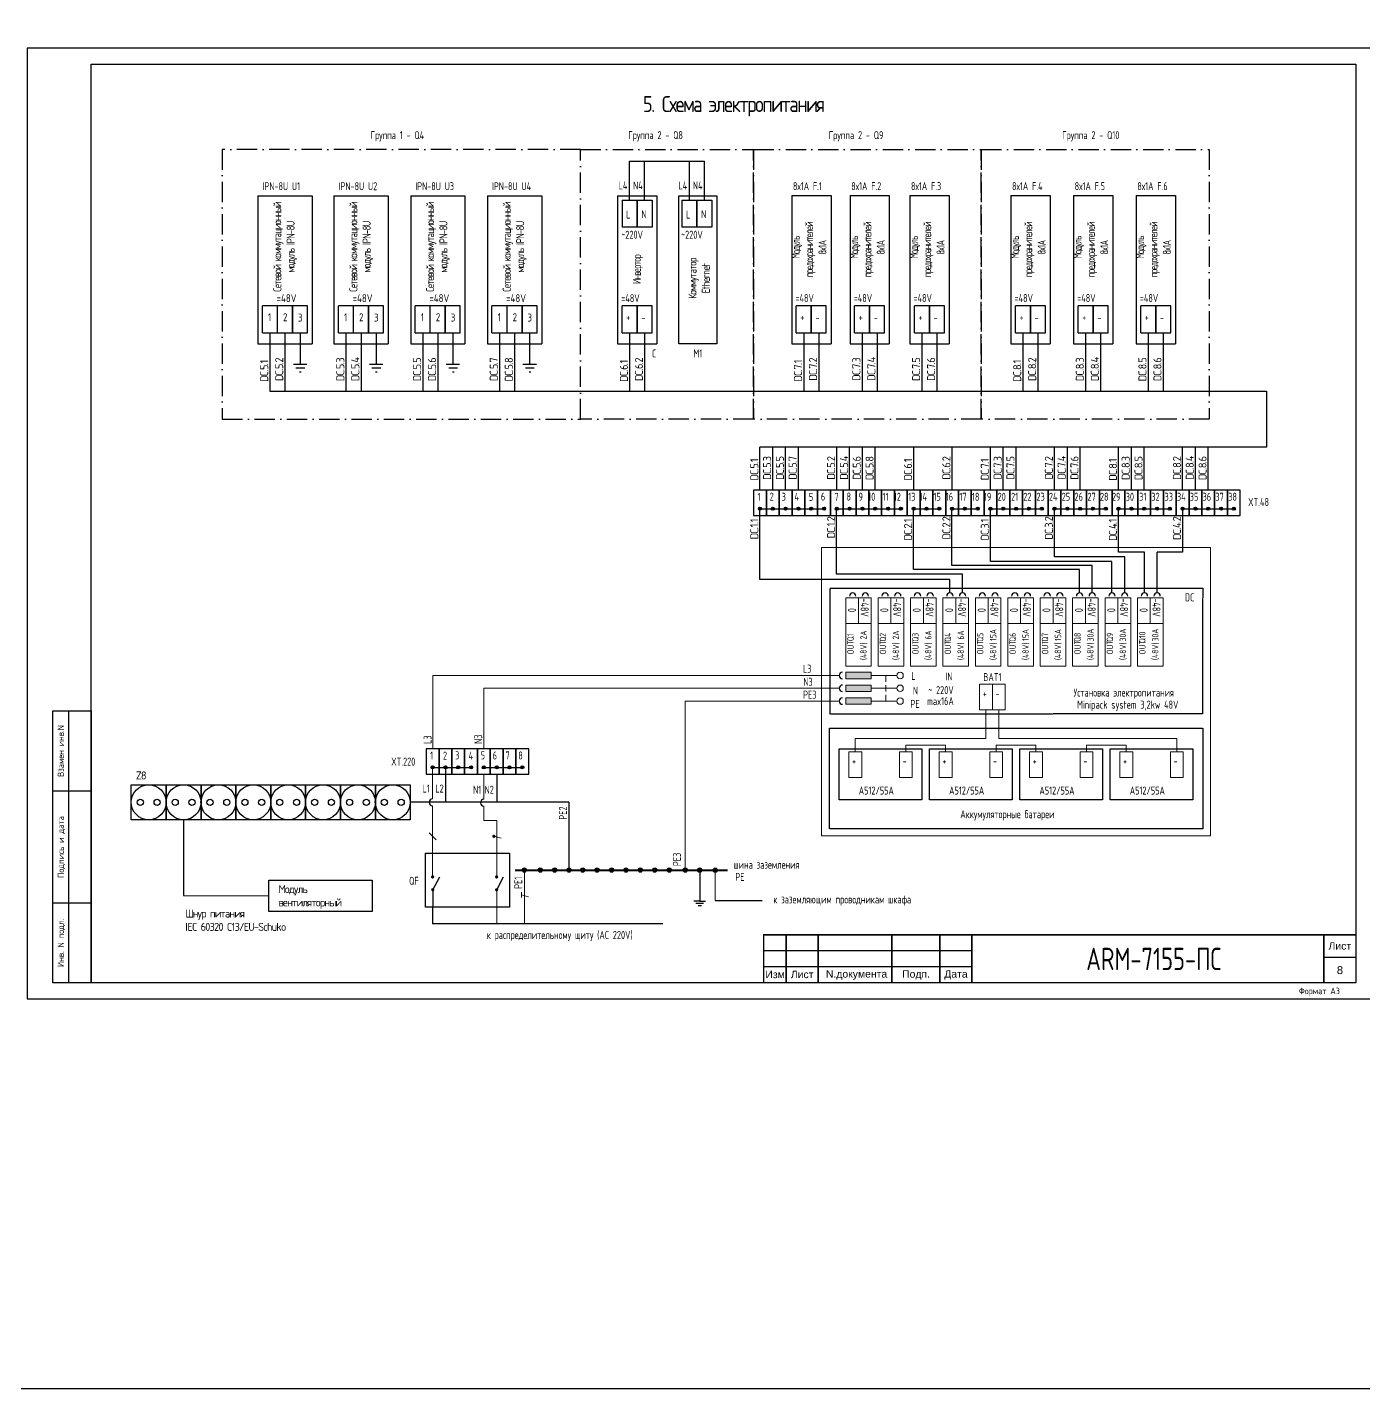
# Model space of a CAD drawing. Header units: millimetres. Extents: x 1414 to 7445, y -6250 to 7681.
# Drawn here: x 4068.7 to 4486.1, y -6249.9 to -5824.7 of the extents above; entities that cross this region are included whole.
import ezdxf
from ezdxf.enums import TextEntityAlignment as Align

# ---------------------------------------------------------------- set-up
doc = ezdxf.new("R2010")
doc.units = ezdxf.units.MM
doc.linetypes.add('DASHDOT', pattern=[10, 6.35, -1.825, 0, -1.825])
doc.linetypes.add('невидимая2', pattern=[0.1875, 0.125, -0.0625])
doc.layers.add('ГГС', color=7, linetype='Continuous')
doc.layers.add('Рамка', color=7, linetype='Continuous')
doc.styles.add('ARIAL', font='arial.ttf', dxfattribs={"width": 0.8})
doc.styles.get("Standard").update_dxf_attribs({"font": 'romans.shx', "width": 0.7, "height": 2.5})
doc.styles.add('ГОСТ', font='', dxfattribs={"height": 2.5})
doc.styles.add('ГОСТ тип А_2.5', font='', dxfattribs={"height": 2.5})
doc.styles.get('ГОСТ').set_extended_font_data('Arial', italic=True)
doc.styles.get('ГОСТ тип А_2.5').set_extended_font_data('GOST type A')

# ---------------------------------------------------------------- blocks, each defined once
blk = doc.blocks.new('Формат А3 (гор.)')
blk.add_lwpolyline([(0, 297), (0, 0), (420, 0), (420, 297), (0, 297)])
at = {"lineweight": 30}
for points in [[(20, 292), (415, 292), (415, 5), (20, 5), (20, 292)], [(13, 5), (13, 90)], [(8, 65), (20, 65)], [(8, 30), (20, 30)]]:
    blk.add_lwpolyline(points, dxfattribs=at)
blk.add_lwpolyline([(8, 90), (20, 90), (20, 5), (8, 5)], close=True, dxfattribs=at)
at = {"width": 0.9}
for s, p in [('Взамен инв.N', (11.5, 77.45)), ('Подпись и дата', (11.5, 47.45)), ('Инв. N подл.', (11.5, 17.5))]:
    blk.add_text(s, height=2, rotation=90, dxfattribs=at).set_placement(p, align=Align.CENTER)
blk.add_text('Формат А3', height=2, dxfattribs=at).set_placement((410, 2.5), align=Align.MIDDLE_RIGHT)
blk = doc.blocks.new('*U35')
at = {"layer": 'Рамка', "color": 7}
blk.add_blockref('Формат А3 (гор.)', (0, 0), dxfattribs=at)
blk = doc.blocks.new('A$C02F463FC')
at = {"color": 0}
for p, q in [((-3.76, 42.83), (-3.76, -3.47)), ((-3.76, 42.83), (8.5, 42.83)), ((8.5, 42.83), (8.5, -3.47)), ((-2.34, 41.46), (-2.34, 33.02)), ((-2.34, 41.46), (2.34, 41.46)), ((2.34, 41.46), (2.34, 33.02)), ((2.34, 33.02), (2.34, 41.46)), ((2.34, 41.46), (7.03, 41.46)), ((2.34, 41.46), (2.34, 33.02)), ((7.03, 41.46), (7.03, 33.02)), ((2.34, 33.02), (-2.34, 33.02)), ((7.03, 33.02), (2.34, 33.02)), ((-2.34, 0), (-2.34, 8.44)), ((2.34, 8.44), (-2.34, 8.44)), ((2.34, 0), (2.34, 8.44)), ((7.03, 8.44), (2.34, 8.44)), ((2.34, 8.44), (2.34, 0)), ((2.34, 0), (2.34, 8.44)), ((7.03, 0), (7.03, 8.44)), ((-2.34, 0), (2.34, 0)), ((2.34, 0), (7.03, 0)), ((-3.76, -3.47), (8.5, -3.47))]:
    blk.add_line(p, q, dxfattribs=at)
at = {"color": 0, "width": 0.7}
for s, p in [('N', (3.66, 35.79)), ('L', (-1.08, 35.7)), ('~220V', (-2.61, 29.39)), ('=48V', (-2.61, 9.57)), ('+', (-1.08, 3.62)), ('-', (3.66, 3.52))]:
    blk.add_text(s, height=2.5, dxfattribs=at).set_placement(p)
at = {"color": 0, "insert": (1.01, 17.19), "char_height": 2.5, "width": 6.988, "attachment_point": 1, "rotation": 90}
blk.add_mtext('\\pi-1.931;{\\T0.8;Инвертор}', dxfattribs=at)
blk = doc.blocks.new('точка')
h = blk.add_hatch(color=256)
edge = h.paths.add_edge_path()
edge.add_arc((136, 186.5), 0.5, 0, 360)
blk.add_circle((136, 186.5), 0.5)
blk = doc.blocks.new('*U37')
for p, q in [((-6.13, 46.3), (-6.13, 0)), ((-6.13, 46.3), (6.13, 46.3)), ((6.13, 46.3), (6.13, 0)), ((-4.71, 3.47), (-4.71, 11.91)), ((-0.03, 11.91), (-4.71, 11.91)), ((-0.03, 3.47), (-0.03, 11.91)), ((4.66, 11.91), (-0.03, 11.91)), ((-0.03, 11.91), (-0.03, 3.47)), ((-0.03, 3.47), (-0.03, 11.91)), ((4.66, 3.47), (4.66, 11.91)), ((-6.13, 0), (6.13, 0)), ((-4.71, 3.47), (-0.03, 3.47)), ((-0.03, 3.47), (4.66, 3.47))]:
    blk.add_line(p, q)
at = {"width": 0.7}
for s, p in [('=48V', (-4.98, 13.04)), ('+', (-3.45, 7.09)), ('-', (1.29, 6.99))]:
    blk.add_text(s, height=2.5, dxfattribs=at).set_placement(p)
at = {"insert": (-6.13, 14.24), "char_height": 2.5, "width": 32.052, "attachment_point": 1, "rotation": 90}
blk.add_mtext('\\pi12.30934;{\\T0.8;Модуль\\P\\pi6.56768;предохранителей\\P\\pi13.63434;8х1А}', dxfattribs=at)
blk = doc.blocks.new('Power IPN-8U')
at = {"color": 0}
for p, q in [((-4.69, 46.3), (-4.69, 0)), ((-4.69, 46.3), (12.26, 46.3)), ((12.26, 46.3), (12.26, 0)), ((-3.27, 3.47), (-3.27, 11.91)), ((1.42, 11.91), (-3.27, 11.91)), ((1.42, 3.47), (1.42, 11.91)), ((6.1, 11.91), (1.42, 11.91)), ((6.1, 3.47), (6.1, 11.91)), ((10.79, 11.91), (6.1, 11.91)), ((6.1, 11.91), (6.1, 3.47)), ((6.1, 3.47), (6.1, 11.91)), ((10.79, 3.47), (10.79, 11.91)), ((-4.69, 0), (12.26, 0)), ((-3.27, 3.47), (1.42, 3.47)), ((1.42, 3.47), (6.1, 3.47)), ((6.1, 3.47), (10.79, 3.47))]:
    blk.add_line(p, q, dxfattribs=at)
at = {"color": 0, "style": 'ГОСТ тип А_2.5'}
for s, p in [('=48V', (1.15, 13.04)), ('1', (-1.52, 7.09)), ('2', (3.16, 7.09)), ('3', (7.82, 6.99))]:
    blk.add_text(s, height=2.5, dxfattribs=at).set_placement(p)
at = {"color": 0, "insert": (3.78, 30.27), "char_height": 2.5, "width": 32.052, "attachment_point": 5, "rotation": 90, "style": 'ГОСТ тип А_2.5'}
blk.add_mtext('{\\T0.8;Сетевой коммутационный модуль IPN-8U}', dxfattribs=at)

msp = doc.modelspace()

# ---------------------------------------------------------------- hatches: boundary and pattern name
at = {"lineweight": 0, "true_color": 0x000000}
h = msp.add_hatch(color=18, dxfattribs=at)
h.dxf.hatch_style = 2
h.paths.add_polyline_path([(4332.3, -6032.16), (4332.3, -6030.16), (4324.3, -6030.16), (4324.3, -6032.16)])
h.paths.add_polyline_path([(4332.3, -6028.16), (4332.3, -6026.16), (4324.3, -6026.16), (4324.3, -6028.16)])
h = msp.add_hatch(color=18, dxfattribs=at)
h.dxf.hatch_style = 2
h.paths.add_polyline_path([(4332.3, -6036.16), (4332.3, -6034.16), (4324.3, -6034.16), (4324.3, -6036.16)])
at = {"lineweight": 20}
for points in [[(4214.44, -6076.87, 1), (4214.44, -6077.92, 1)], [(4195.29, -6089.55, 1), (4195.29, -6090.61, 1)], [(4215.29, -6089.55, 1), (4215.29, -6090.61, 1)], [(4195.34, -6093.57, 1), (4195.34, -6094.62, 1)], [(4215.29, -6093.57, 1), (4215.29, -6094.62, 1)]]:
    msp.add_hatch(color=256, dxfattribs=at).paths.add_polyline_path(points)
for points in [[(4223.29, -6087.94, 1), (4224.62, -6087.94, 1)], [(4228.23, -6087.94, 1), (4229.55, -6087.94, 1)], [(4232.71, -6087.94, 1), (4234.04, -6087.94, 1)], [(4237.22, -6087.94, 1), (4238.54, -6087.94, 1)], [(4241.54, -6087.94, 1), (4242.86, -6087.94, 1)], [(4246.02, -6087.94, 1), (4247.34, -6087.94, 1)], [(4250.53, -6087.94, 1), (4251.85, -6087.94, 1)], [(4255.03, -6087.94, 1), (4256.35, -6087.94, 1)], [(4259.52, -6087.94, 1), (4260.85, -6087.94, 1)], [(4264.03, -6087.94, 1), (4265.35, -6087.94, 1)], [(4268.53, -6087.94, 1), (4269.85, -6087.94, 1)], [(4273.53, -6087.94, 1), (4274.85, -6087.94, 1)], [(4278.03, -6087.94, 1), (4279.36, -6087.94, 1)], [(4278.03, -6087.99, 1), (4279.36, -6087.99, 1)], [(4282.91, -6087.99, 1), (4284.23, -6087.99, 1)]]:
    msp.add_hatch(color=256).paths.add_polyline_path(points)

# ---------------------------------------------------------------- linework, layer by layer
at = {"lineweight": 30}
for p, q in [((4256.82, -5866.54), (4280.2, -5866.54)), ((4237.88, -6066.78), (4188.3, -6066.78))]:
    msp.add_line(p, q, dxfattribs=at)
at = {"color": 0}
for p, q in [((4273.17, -5878.68), (4273.17, -5887.12)), ((4273.17, -5878.68), (4277.85, -5878.68)), ((4277.85, -5878.68), (4277.85, -5887.12)), ((4277.85, -5887.12), (4277.85, -5878.68)), ((4277.85, -5878.68), (4282.54, -5878.68)), ((4277.85, -5878.68), (4277.85, -5887.12)), ((4282.54, -5878.68), (4282.54, -5887.12)), ((4277.85, -5887.12), (4273.17, -5887.12)), ((4282.54, -5887.12), (4277.85, -5887.12)), ((4194.21, -6076.31), (4196.43, -6078.53))]:
    msp.add_line(p, q, dxfattribs=at)
for p, q in [((4151.82, -5929.91), (4156, -5929.91)), ((4152.59, -5931.11), (4155.36, -5931.11)), ((4175.58, -5929.91), (4179.76, -5929.91)), ((4176.34, -5931.11), (4179.12, -5931.11)), ((4199.55, -5929.91), (4203.73, -5929.91)), ((4200.31, -5931.11), (4203.09, -5931.11)), ((4223.51, -5929.91), (4227.7, -5929.91)), ((4224.28, -5931.11), (4227.05, -5931.11)), ((4153.75, -5932.32), (4154.25, -5932.32)), ((4177.5, -5932.32), (4178.01, -5932.32)), ((4201.47, -5932.32), (4201.98, -5932.32)), ((4225.44, -5932.32), (4225.95, -5932.32)), ((4297.54, -5975.06), (4317.54, -5975.06)), ((4321.54, -5975.06), (4341.54, -5975.06)), ((4345.54, -5975.06), (4353.54, -5975.06)), ((4357.54, -5975.06), (4365.54, -5975.06)), ((4369.54, -5975.06), (4385.54, -5975.06)), ((4389.54, -5975.06), (4405.54, -5975.06)), ((4409.54, -5975.06), (4425.54, -5975.06)), ((4429.54, -5975.06), (4445.54, -5975.06)), ((4195.3, -6055.87), (4207.3, -6055.87)), ((4199.3, -6055.87), (4199.3, -6066.78)), ((4211.3, -6055.87), (4223.3, -6055.87)), ((4195.35, -6094.11), (4195.3, -6104.7)), ((4363.68, -6113.2), (4298.68, -6113.2)), ((4363.68, -6118.2), (4298.68, -6118.2))]:
    msp.add_line(p, q)
at = {"color": 1}
for p, q in [((4297.54, -5969.23), (4297.54, -5955.8)), ((4301.54, -5969.23), (4301.54, -5955.8)), ((4305.54, -5969.23), (4305.54, -5955.8)), ((4309.54, -5969.23), (4309.54, -5955.8)), ((4345.54, -5969.23), (4345.54, -5955.8)), ((4369.54, -5969.23), (4369.54, -5955.8)), ((4373.54, -5969.23), (4373.54, -5955.8)), ((4377.54, -5969.23), (4377.54, -5955.8)), ((4409.54, -5969.23), (4409.54, -5955.8)), ((4413.54, -5969.23), (4413.54, -5955.8)), ((4417.54, -5969.23), (4417.54, -5955.8))]:
    msp.add_line(p, q, dxfattribs=at)
at = {"color": 5}
for p, q in [((4321.54, -5969.23), (4321.54, -5955.8)), ((4325.54, -5969.23), (4325.54, -5955.8)), ((4329.54, -5969.23), (4329.54, -5955.8)), ((4333.54, -5969.23), (4333.54, -5955.8)), ((4357.54, -5969.23), (4357.54, -5955.8)), ((4389.54, -5969.23), (4389.54, -5955.8)), ((4393.54, -5969.23), (4393.54, -5955.8)), ((4397.54, -5969.23), (4397.54, -5955.8)), ((4429.54, -5969.23), (4429.54, -5955.8)), ((4433.54, -5969.23), (4433.54, -5955.8)), ((4437.54, -5969.23), (4437.54, -5955.8)), ((4421.56, -6001.36), (4421.56, -5988.68)), ((4215.3, -6058.03), (4215.3, -6066.78))]:
    msp.add_line(p, q, dxfattribs=at)
at = {"color": 18, "lineweight": 0, "true_color": 0x000000}
for p, q in [((4332.3, -6027.16), (4340.3, -6027.16)), ((4336.8, -6027.16), (4336.8, -6029.16)), ((4332.3, -6031.16), (4340.3, -6031.16)), ((4336.8, -6030.16), (4336.8, -6032.16)), ((4336.8, -6033.16), (4336.8, -6035.16)), ((4332.3, -6035.16), (4340.3, -6035.16)), ((4327.3, -6051.03), (4327.3, -6046.88)), ((4427.72, -6051.04), (4427.72, -6046.88)), ((4343.08, -6051.04), (4343.08, -6048.96)), ((4343.08, -6048.96), (4355.51, -6048.96)), ((4355.51, -6051.03), (4355.51, -6048.96)), ((4371.29, -6051.04), (4371.29, -6048.96)), ((4371.29, -6048.96), (4383.73, -6048.96)), ((4383.73, -6051.03), (4383.73, -6048.96)), ((4399.51, -6051.04), (4399.51, -6048.96)), ((4399.51, -6048.96), (4411.94, -6048.96)), ((4411.94, -6051.03), (4411.94, -6048.96))]:
    msp.add_line(p, q, dxfattribs=at)
at = {"color": 5, "lineweight": 20}
for p, q in [((4322.27, -6031.16), (4211.3, -6031.16)), ((4211.3, -6058.03), (4211.3, -6065.81)), ((4215.3, -6072.49), (4215.3, -6082.49)), ((4215.3, -6082.49), (4215.3, -6090.09)), ((4215.3, -6094.1), (4215.3, -6104.7))]:
    msp.add_line(p, q, dxfattribs=at)
at = {"color": 3, "lineweight": 20}
for p, q in [((4322.27, -6035.16), (4274.19, -6035.16)), ((4223.95, -6087.94), (4223.95, -6104.7)), ((4283.57, -6097.48), (4283.57, -6087.99))]:
    msp.add_line(p, q, dxfattribs=at)
at = {"color": 0, "lineweight": 20}
for p, q in [((4195.3, -6055.87), (4195.3, -6065.7)), ((4195.3, -6067.86), (4195.3, -6082.49)), ((4214.45, -6077.4), (4216.69, -6078)), ((4195.3, -6082.49), (4195.3, -6090.09)), ((4223.02, -6094.87), (4223.02, -6096.48)), ((4223.02, -6095.68), (4225.26, -6096.28))]:
    msp.add_line(p, q, dxfattribs=at)
at = {"color": 3}
msp.add_line((4237.88, -6066.78), (4237.88, -6087.94), dxfattribs=at)
at = {"color": 18, "lineweight": 30, "true_color": 0x000000}
msp.add_line((4267.21, -6104.7), (4195.3, -6104.7), dxfattribs=at)
at = {"color": 3}
msp.add_lwpolyline([(1413.76, -5598.64), (4893.51, -5598.64), (4893.51, -6249.95), (1413.76, -6249.95)], close=True, dxfattribs=at)
at = {"linetype": 'DASHDOT'}
for points in [[(4129.59, -5947.11), (4241.47, -5947.11), (4241.47, -5862.83), (4129.59, -5862.83)], [(4241.47, -5862.83), (4295.5, -5862.83), (4295.5, -5947.11), (4241.47, -5947.11)], [(4295.5, -5862.83), (4366.67, -5862.83), (4366.67, -5947.11), (4295.5, -5947.11)], [(4366.67, -5862.83), (4437.85, -5862.83), (4437.85, -5947.11), (4366.67, -5947.11)]]:
    msp.add_lwpolyline(points, close=True, dxfattribs=at)
for points in [[(4256.82, -5878.68), (4256.82, -5866.54)], [(4275.51, -5878.68), (4275.51, -5866.54)]]:
    msp.add_lwpolyline(points)
at = {"color": 5}
for points in [[(4261.5, -5878.68), (4261.5, -5866.54)], [(4280.2, -5878.68), (4280.2, -5866.54)], [(4149.18, -5920.14), (4149.18, -5938.41)], [(4172.93, -5920.14), (4172.93, -5938.41)], [(4196.9, -5920.14), (4196.9, -5938.41)], [(4220.87, -5920.14), (4220.87, -5938.41)], [(4261.5, -5920.14), (4261.5, -5938.41)], [(4315.89, -5920.1), (4315.89, -5938.37)], [(4334.11, -5920.1), (4334.11, -5938.37)], [(4352.78, -5920.1), (4352.78, -5938.37)], [(4384.34, -5920.1), (4384.34, -5938.37)], [(4403.9, -5920.1), (4403.9, -5938.37)], [(4423.46, -5920.1), (4423.46, -5938.37)], [(4321.48, -5995.51), (4321.48, -5975.06)], [(4357.47, -5992.83), (4357.47, -5975.06)], [(4389.54, -5990.12), (4389.54, -5975.06)], [(4429.54, -5975.06), (4429.54, -5988.68), (4421.56, -5988.68)], [(4411.44, -6001.36), (4411.44, -5990.12), (4389.54, -5990.12)], [(4360.81, -6001.36), (4360.81, -5995.51), (4321.48, -5995.51)], [(4401.31, -6001.36), (4401.31, -5992.83), (4357.47, -5992.83)]]:
    msp.add_lwpolyline(points, dxfattribs=at)
for points in [[(4272.23, -5877.31), (4284.01, -5877.31), (4284.01, -5923.61), (4272.23, -5923.61)], [(4144.16, -6091.04), (4176.39, -6091.04), (4176.39, -6100.91), (4144.16, -6100.91)]]:
    msp.add_lwpolyline(points, close=True)
at = {"color": 1}
for points in [[(4144.49, -5920.14), (4144.49, -5938.41)], [(4168.24, -5920.14), (4168.24, -5938.41)], [(4192.21, -5920.14), (4192.21, -5938.41)], [(4216.18, -5920.14), (4216.18, -5938.41)], [(4256.82, -5920.14), (4256.82, -5938.41)], [(4311.21, -5920.1), (4311.21, -5938.37)], [(4329.42, -5920.1), (4329.42, -5938.37)], [(4348.09, -5920.1), (4348.09, -5938.37)], [(4379.65, -5920.1), (4379.65, -5938.37)], [(4399.21, -5920.1), (4399.21, -5938.37)], [(4418.78, -5920.1), (4418.78, -5938.37)], [(4356.85, -6001.36), (4356.85, -5997.19), (4297.54, -5997.19), (4297.54, -5975.06)], [(4345.53, -5994.06), (4345.53, -5975.06)], [(4369.54, -5991.52), (4369.54, -5975.06)], [(4409.54, -5988.68), (4409.54, -5975.06)], [(4407.48, -6001.36), (4407.48, -5991.52), (4369.54, -5991.52)], [(4417.61, -6001.36), (4417.61, -5988.68), (4409.54, -5988.68)], [(4397.36, -6001.36), (4397.36, -5994.06), (4345.53, -5994.06)]]:
    msp.add_lwpolyline(points, dxfattribs=at)
at = {"lineweight": 30}
for points in [[(4144.49, -5938.41), (4455.69, -5938.41), (4455.69, -5955.8), (4297.54, -5955.8)], [(4117.51, -6072.23), (4117.51, -6095.93), (4144.16, -6095.98)]]:
    msp.add_lwpolyline(points, dxfattribs=at)
at = {"color": 18, "true_color": 0x000000}
for points in [[(4295.54, -5977.23), (4299.54, -5977.23), (4299.54, -5969.23), (4295.54, -5969.23)], [(4299.54, -5977.23), (4303.54, -5977.23), (4303.54, -5969.23), (4299.54, -5969.23)], [(4303.54, -5977.23), (4307.54, -5977.23), (4307.54, -5969.23), (4303.54, -5969.23)], [(4307.54, -5977.23), (4311.54, -5977.23), (4311.54, -5969.23), (4307.54, -5969.23)], [(4311.54, -5977.23), (4315.54, -5977.23), (4315.54, -5969.23), (4311.54, -5969.23)], [(4315.54, -5977.23), (4319.54, -5977.23), (4319.54, -5969.23), (4315.54, -5969.23)], [(4319.54, -5977.23), (4323.54, -5977.23), (4323.54, -5969.23), (4319.54, -5969.23)], [(4323.54, -5977.23), (4327.54, -5977.23), (4327.54, -5969.23), (4323.54, -5969.23)], [(4327.54, -5977.23), (4331.54, -5977.23), (4331.54, -5969.23), (4327.54, -5969.23)], [(4331.54, -5977.23), (4335.54, -5977.23), (4335.54, -5969.23), (4331.54, -5969.23)], [(4335.54, -5977.23), (4339.54, -5977.23), (4339.54, -5969.23), (4335.54, -5969.23)], [(4339.54, -5977.23), (4343.54, -5977.23), (4343.54, -5969.23), (4339.54, -5969.23)], [(4343.54, -5977.23), (4347.54, -5977.23), (4347.54, -5969.23), (4343.54, -5969.23)], [(4347.54, -5977.23), (4351.54, -5977.23), (4351.54, -5969.23), (4347.54, -5969.23)], [(4351.54, -5977.23), (4355.54, -5977.23), (4355.54, -5969.23), (4351.54, -5969.23)], [(4355.54, -5977.23), (4359.54, -5977.23), (4359.54, -5969.23), (4355.54, -5969.23)], [(4359.54, -5977.23), (4363.54, -5977.23), (4363.54, -5969.23), (4359.54, -5969.23)], [(4363.54, -5977.23), (4367.54, -5977.23), (4367.54, -5969.23), (4363.54, -5969.23)], [(4367.54, -5977.23), (4371.54, -5977.23), (4371.54, -5969.23), (4367.54, -5969.23)], [(4371.54, -5977.23), (4375.54, -5977.23), (4375.54, -5969.23), (4371.54, -5969.23)], [(4375.54, -5977.23), (4379.54, -5977.23), (4379.54, -5969.23), (4375.54, -5969.23)], [(4379.54, -5977.23), (4383.54, -5977.23), (4383.54, -5969.23), (4379.54, -5969.23)], [(4383.54, -5977.23), (4387.54, -5977.23), (4387.54, -5969.23), (4383.54, -5969.23)], [(4387.54, -5977.23), (4391.54, -5977.23), (4391.54, -5969.23), (4387.54, -5969.23)], [(4391.54, -5977.23), (4395.54, -5977.23), (4395.54, -5969.23), (4391.54, -5969.23)], [(4395.54, -5977.23), (4399.54, -5977.23), (4399.54, -5969.23), (4395.54, -5969.23)], [(4399.54, -5977.23), (4403.54, -5977.23), (4403.54, -5969.23), (4399.54, -5969.23)], [(4403.54, -5977.23), (4407.54, -5977.23), (4407.54, -5969.23), (4403.54, -5969.23)], [(4407.54, -5977.23), (4411.54, -5977.23), (4411.54, -5969.23), (4407.54, -5969.23)], [(4411.54, -5977.23), (4415.54, -5977.23), (4415.54, -5969.23), (4411.54, -5969.23)], [(4415.54, -5977.23), (4419.54, -5977.23), (4419.54, -5969.23), (4415.54, -5969.23)], [(4419.54, -5977.23), (4423.54, -5977.23), (4423.54, -5969.23), (4419.54, -5969.23)], [(4423.54, -5977.23), (4427.54, -5977.23), (4427.54, -5969.23), (4423.54, -5969.23)], [(4427.54, -5977.23), (4431.54, -5977.23), (4431.54, -5969.23), (4427.54, -5969.23)], [(4431.54, -5977.23), (4435.54, -5977.23), (4435.54, -5969.23), (4431.54, -5969.23)], [(4435.54, -5977.23), (4439.54, -5977.23), (4439.54, -5969.23), (4435.54, -5969.23)], [(4439.54, -5977.23), (4443.54, -5977.23), (4443.54, -5969.23), (4439.54, -5969.23)], [(4443.54, -5977.23), (4447.54, -5977.23), (4447.54, -5969.23), (4443.54, -5969.23)], [(4193.3, -6058.03), (4197.3, -6058.03), (4197.3, -6050.03), (4193.3, -6050.03)], [(4197.3, -6058.03), (4201.3, -6058.03), (4201.3, -6050.03), (4197.3, -6050.03)], [(4201.3, -6058.03), (4205.3, -6058.03), (4205.3, -6050.03), (4201.3, -6050.03)], [(4205.3, -6058.03), (4209.3, -6058.03), (4209.3, -6050.03), (4205.3, -6050.03)], [(4209.3, -6058.03), (4213.3, -6058.03), (4213.3, -6050.03), (4209.3, -6050.03)], [(4213.3, -6058.03), (4217.3, -6058.03), (4217.3, -6050.03), (4213.3, -6050.03)], [(4217.3, -6058.03), (4221.3, -6058.03), (4221.3, -6050.03), (4217.3, -6050.03)], [(4221.3, -6058.03), (4225.3, -6058.03), (4225.3, -6050.03), (4221.3, -6050.03)]]:
    msp.add_lwpolyline(points, close=True, dxfattribs=at)
at = {"lineweight": 20}
msp.add_lwpolyline([(4438.28, -5987.22), (4316.74, -5987.22), (4316.74, -6077.27), (4438.28, -6077.27)], close=True, dxfattribs=at)
at = {"color": 18, "linetype": 'невидимая2', "true_color": 0x000000}
msp.add_lwpolyline([(4319.42, -5999.84), (4435.8, -5999.84), (4435.77, -6039.14), (4319.42, -6039.27)], close=True, dxfattribs=at)
at = {"color": 18, "lineweight": 0, "true_color": 0x000000}
for points in [[(4328.31, -6002.89), (4324.31, -6002.89), (4324.31, -6010.89), (4328.31, -6010.89)], [(4332.31, -6002.89), (4328.31, -6002.89), (4328.31, -6010.89), (4332.31, -6010.89)], [(4338.44, -6002.89), (4334.44, -6002.89), (4334.44, -6010.89), (4338.44, -6010.89)], [(4342.44, -6002.89), (4338.44, -6002.89), (4338.44, -6010.89), (4342.44, -6010.89)], [(4348.56, -6002.89), (4344.56, -6002.89), (4344.56, -6010.89), (4348.56, -6010.89)], [(4352.56, -6002.89), (4348.56, -6002.89), (4348.56, -6010.89), (4352.56, -6010.89)], [(4358.69, -6002.89), (4354.69, -6002.89), (4354.69, -6010.89), (4358.69, -6010.89)], [(4362.69, -6002.89), (4358.69, -6002.89), (4358.69, -6010.89), (4362.69, -6010.89)], [(4368.81, -6002.89), (4364.81, -6002.89), (4364.81, -6010.89), (4368.81, -6010.89)], [(4372.81, -6002.89), (4368.81, -6002.89), (4368.81, -6010.89), (4372.81, -6010.89)], [(4378.94, -6002.89), (4374.94, -6002.89), (4374.94, -6010.89), (4378.94, -6010.89)], [(4382.94, -6002.89), (4378.94, -6002.89), (4378.94, -6010.89), (4382.94, -6010.89)], [(4389.06, -6002.89), (4385.06, -6002.89), (4385.06, -6010.89), (4389.06, -6010.89)], [(4393.06, -6002.89), (4389.06, -6002.89), (4389.06, -6010.89), (4393.06, -6010.89)], [(4399.19, -6002.89), (4395.19, -6002.89), (4395.19, -6010.89), (4399.19, -6010.89)], [(4403.19, -6002.89), (4399.19, -6002.89), (4399.19, -6010.89), (4403.19, -6010.89)], [(4409.32, -6002.89), (4405.32, -6002.89), (4405.32, -6010.89), (4409.32, -6010.89)], [(4413.32, -6002.89), (4409.32, -6002.89), (4409.32, -6010.89), (4413.32, -6010.89)], [(4419.44, -6002.89), (4415.44, -6002.89), (4415.44, -6010.89), (4419.44, -6010.89)], [(4423.44, -6002.89), (4419.44, -6002.89), (4419.44, -6010.89), (4423.44, -6010.89)], [(4324.31, -6010.89), (4332.31, -6010.89), (4332.31, -6024.3), (4324.31, -6024.3)], [(4334.44, -6010.89), (4342.44, -6010.89), (4342.44, -6024.3), (4334.44, -6024.3)], [(4344.56, -6010.89), (4352.56, -6010.89), (4352.56, -6024.3), (4344.56, -6024.3)], [(4354.69, -6010.89), (4362.69, -6010.89), (4362.69, -6024.3), (4354.69, -6024.3)], [(4364.81, -6010.89), (4372.81, -6010.89), (4372.81, -6024.3), (4364.81, -6024.3)], [(4374.94, -6010.89), (4382.94, -6010.89), (4382.94, -6024.3), (4374.94, -6024.3)], [(4385.06, -6010.89), (4393.06, -6010.89), (4393.06, -6024.3), (4385.06, -6024.3)], [(4395.19, -6010.89), (4403.19, -6010.89), (4403.19, -6024.3), (4395.19, -6024.3)], [(4405.32, -6010.89), (4413.32, -6010.89), (4413.32, -6024.3), (4405.32, -6024.3)], [(4415.44, -6010.89), (4423.44, -6010.89), (4423.44, -6024.3), (4415.44, -6024.3)], [(4332.3, -6028.16), (4332.3, -6026.16), (4324.3, -6026.16), (4324.3, -6028.16)], [(4366.11, -6037.92), (4370.11, -6037.92), (4370.11, -6029.92), (4366.11, -6029.92)], [(4370.11, -6037.92), (4374.11, -6037.92), (4374.11, -6029.92), (4370.11, -6029.92)], [(4332.3, -6032.16), (4332.3, -6030.16), (4324.3, -6030.16), (4324.3, -6032.16)], [(4332.3, -6036.16), (4332.3, -6034.16), (4324.3, -6034.16), (4324.3, -6036.16)], [(4325.3, -6059.03), (4329.3, -6059.03), (4329.3, -6051.03), (4325.3, -6051.03)], [(4341.08, -6059.04), (4345.08, -6059.04), (4345.08, -6051.04), (4341.08, -6051.04)], [(4353.51, -6059.03), (4357.51, -6059.03), (4357.51, -6051.03), (4353.51, -6051.03)], [(4369.29, -6059.04), (4373.29, -6059.04), (4373.29, -6051.04), (4369.29, -6051.04)], [(4381.73, -6059.03), (4385.73, -6059.03), (4385.73, -6051.03), (4381.73, -6051.03)], [(4397.51, -6059.04), (4401.51, -6059.04), (4401.51, -6051.04), (4397.51, -6051.04)], [(4409.94, -6059.03), (4413.94, -6059.03), (4413.94, -6051.03), (4409.94, -6051.03)], [(4425.72, -6059.04), (4429.72, -6059.04), (4429.72, -6051.04), (4425.72, -6051.04)]]:
    msp.add_lwpolyline(points, close=True, dxfattribs=at)
at = {"color": 7, "lineweight": 0}
msp.add_lwpolyline([(4195.38, -6050.03), (4195.37, -6027.16)], dxfattribs=at)
at = {"color": 7, "lineweight": 20}
msp.add_lwpolyline([(4195.37, -6027.16), (4322.27, -6027.16)], dxfattribs=at)
at = {"color": 5, "lineweight": 20}
for points in [[(4211.3, -6031.16), (4211.3, -6050.03)], [(4211.3, -6067.97), (4211.3, -6072.49), (4215.3, -6072.49)]]:
    msp.add_lwpolyline(points, dxfattribs=at)
at = {"color": 3, "lineweight": 20}
msp.add_lwpolyline([(4274.19, -6035.16), (4274.19, -6087.94)], dxfattribs=at)
at = {"color": 18, "lineweight": 0, "true_color": 0x000000}
for points in [[(4327.3, -6046.88), (4368.11, -6046.88), (4368.11, -6037.92)], [(4427.72, -6046.88), (4372.11, -6046.88), (4372.11, -6037.92)]]:
    msp.add_lwpolyline(points, dxfattribs=at)
at = {"linetype": 'невидимая2'}
msp.add_lwpolyline([(4319.3, -6043.65), (4435.8, -6043.65), (4435.8, -6075.04), (4319.3, -6075.04)], close=True, dxfattribs=at)
at = {"color": 18, "lineweight": 30, "true_color": 0x000000}
for points in [[(4322.3, -6050.03), (4348.08, -6050.03), (4348.08, -6066.03), (4322.3, -6066.03)], [(4350.51, -6050.03), (4376.29, -6050.03), (4376.29, -6066.03), (4350.51, -6066.03)], [(4378.73, -6050.03), (4404.51, -6050.03), (4404.51, -6066.03), (4378.73, -6066.03)], [(4406.94, -6050.03), (4432.72, -6050.03), (4432.72, -6066.03), (4406.94, -6066.03)]]:
    msp.add_lwpolyline(points, close=True, dxfattribs=at)
at = {"const_width": 0.5}
for points in [[(4483.68, -6108.2), (4298.68, -6108.2), (4298.68, -6123.2)], [(4315.68, -6108.2), (4315.68, -6123.2)], [(4338.68, -6123.2), (4338.68, -6108.2)], [(4353.68, -6123.2), (4353.68, -6108.2)], [(4363.68, -6123.2), (4363.68, -6108.2)], [(4473.68, -6123.2), (4473.68, -6108.2)], [(4473.68, -6115.2), (4483.68, -6115.2)]]:
    msp.add_lwpolyline(points, dxfattribs=at)
at = {"color": 7, "const_width": 0.5}
msp.add_lwpolyline([(4305.68, -6108.27), (4305.68, -6123.27)], dxfattribs=at)
at = {"color": 18, "lineweight": 0, "true_color": 0x000000}
for centre in [(4341.3, -6027.16), (4341.3, -6031.16), (4341.3, -6035.16)]:
    msp.add_circle(centre, 1, dxfattribs=at)
for centre in [(4223.95, -6087.94), (4228.89, -6087.94), (4233.37, -6087.94), (4237.88, -6087.94), (4242.2, -6087.94), (4246.68, -6087.94), (4251.19, -6087.94), (4255.69, -6087.94), (4260.18, -6087.94), (4264.69, -6087.94), (4269.19, -6087.94), (4274.19, -6087.94), (4278.7, -6087.94), (4278.7, -6087.99), (4283.57, -6087.99)]:
    msp.add_circle(centre, 0.661)
for centre, radius, start, end in [((4326.48, -6002.36), 1, 0, 180), ((4330.43, -6002.36), 1, 0, 180), ((4336.6, -6002.36), 1, 0, 180), ((4340.56, -6002.36), 1, 0, 180), ((4346.73, -6002.36), 1, 0, 180), ((4350.68, -6002.36), 1, 0, 180), ((4356.85, -6002.36), 1, 0, 180), ((4360.81, -6002.36), 1, 0, 180), ((4366.98, -6002.36), 1, 0, 180), ((4370.94, -6002.36), 1, 0, 180), ((4377.11, -6002.36), 1, 0, 180), ((4381.06, -6002.36), 1, 0, 180), ((4387.23, -6002.36), 1, 0, 180), ((4391.19, -6002.36), 1, 0, 180), ((4397.36, -6002.36), 1, 0, 180), ((4401.31, -6002.36), 1, 0, 180), ((4407.48, -6002.36), 1, 0, 180), ((4411.44, -6002.36), 1, 0, 180), ((4417.61, -6002.36), 1, 0, 180), ((4421.57, -6002.36), 1, 0, 180), ((4323.27, -6027.16), 1, 90, 270), ((4323.27, -6031.16), 1, 90, 270), ((4323.27, -6035.16), 1, 90, 270), ((4195.3, -6066.78), 1.08, 90, 270)]:
    msp.add_arc(centre, radius, start, end)
at = {"color": 5}
msp.add_arc((4211.3, -6066.89), 1.08, 90, 270, dxfattribs=at)
at = {"layer": 'ГГС', "color": 0}
for points in [[(4101.18, -6061.34), (4112.07, -6061.34), (4112.07, -6072.23), (4101.18, -6072.23)], [(4112.07, -6061.34), (4122.96, -6061.34), (4122.96, -6072.23), (4112.07, -6072.23)], [(4122.96, -6061.34), (4133.85, -6061.34), (4133.85, -6072.23), (4122.96, -6072.23)], [(4133.85, -6061.34), (4144.74, -6061.34), (4144.74, -6072.23), (4133.85, -6072.23)], [(4144.74, -6061.34), (4155.63, -6061.34), (4155.63, -6072.23), (4144.74, -6072.23)], [(4155.63, -6061.34), (4166.52, -6061.34), (4166.52, -6072.23), (4155.63, -6072.23)], [(4166.52, -6061.34), (4177.41, -6061.34), (4177.41, -6072.23), (4166.52, -6072.23)], [(4177.41, -6061.34), (4188.3, -6061.34), (4188.3, -6072.23), (4177.41, -6072.23)]]:
    msp.add_lwpolyline(points, close=True, dxfattribs=at)
for centre, radius in [((4106.62, -6066.78), 5.45), ((4117.51, -6066.78), 5.45), ((4128.4, -6066.78), 5.45), ((4139.29, -6066.78), 5.45), ((4150.18, -6066.78), 5.45), ((4161.07, -6066.78), 5.45), ((4171.96, -6066.78), 5.45), ((4182.85, -6066.78), 5.45), ((4104, -6066.78), 0.963), ((4109.24, -6066.78), 0.963), ((4114.89, -6066.78), 0.963), ((4120.13, -6066.78), 0.963), ((4125.78, -6066.78), 0.963), ((4131.02, -6066.78), 0.963), ((4136.67, -6066.78), 0.963), ((4141.91, -6066.78), 0.963), ((4147.56, -6066.78), 0.963), ((4152.8, -6066.78), 0.963), ((4158.45, -6066.78), 0.963), ((4163.69, -6066.78), 0.963), ((4169.34, -6066.78), 0.963), ((4174.58, -6066.78), 0.963), ((4180.23, -6066.78), 0.963), ((4185.47, -6066.78), 0.963)]:
    msp.add_circle(centre, radius, dxfattribs=at)
at = {"layer": 'Рамка'}
for p, q in [((4153.91, -5920.17), (4153.91, -5929.91)), ((4177.67, -5920.17), (4177.67, -5929.91)), ((4201.64, -5920.17), (4201.64, -5929.91)), ((4225.6, -5920.17), (4225.6, -5929.91)), ((4278.7, -6087.94), (4278.7, -6097.67)), ((4195.35, -6094.11), (4197.53, -6090.09)), ((4215.3, -6094.11), (4217.48, -6090.09)), ((4278.7, -6097.67), (4276.84, -6097.67)), ((4278.7, -6097.67), (4280.55, -6097.67)), ((4277.51, -6098.25), (4279.86, -6098.25)), ((4278.18, -6098.97), (4279.29, -6098.97))]:
    msp.add_line(p, q, dxfattribs=at)
at = {"layer": 'Рамка', "lineweight": 40}
msp.add_line((4221.1, -6087.94), (4287.35, -6087.94), dxfattribs=at)
at = {"layer": 'Рамка', "color": 3}
msp.add_line((4283.57, -6097.48), (4298.19, -6097.48), dxfattribs=at)
at = {"layer": 'Рамка'}
msp.add_lwpolyline([(4193.06, -6082.65), (4219.28, -6082.65), (4219.28, -6099.55), (4193.06, -6099.55)], close=True, dxfattribs=at)

# ---------------------------------------------------------------- block references
at = {"color": 4}
msp.add_blockref('*U35', (4068.68, -6128.2), dxfattribs=at)
for name, p in [('Power IPN-8U', (4145.42, -5923.61)), ('Power IPN-8U', (4169.17, -5923.61)), ('Power IPN-8U', (4193.14, -5923.61)), ('Power IPN-8U', (4217.11, -5923.61)), ('A$C02F463FC', (4256.82, -5920.14)), ('*U37', (4313.59, -5923.57)), ('*U37', (4331.8, -5923.57)), ('*U37', (4350.47, -5923.57)), ('*U37', (4382.03, -5923.57)), ('*U37', (4401.59, -5923.57)), ('*U37', (4421.15, -5923.57)), ('точка', (4161.54, -6161.56)), ('точка', (4165.54, -6161.56)), ('точка', (4169.54, -6161.56)), ('точка', (4173.54, -6161.56)), ('точка', (4177.54, -6161.56)), ('точка', (4181.54, -6161.56)), ('точка', (4185.54, -6161.56)), ('точка', (4189.54, -6161.56)), ('точка', (4193.54, -6161.56)), ('точка', (4197.54, -6161.56)), ('точка', (4201.54, -6161.56)), ('точка', (4205.54, -6161.56)), ('точка', (4209.54, -6161.56)), ('точка', (4213.54, -6161.56)), ('точка', (4217.54, -6161.56)), ('точка', (4221.54, -6161.56)), ('точка', (4225.54, -6161.56)), ('точка', (4229.54, -6161.56)), ('точка', (4233.54, -6161.56)), ('точка', (4237.54, -6161.56)), ('точка', (4241.54, -6161.56)), ('точка', (4245.54, -6161.56)), ('точка', (4249.54, -6161.56)), ('точка', (4253.54, -6161.56)), ('точка', (4257.54, -6161.56)), ('точка', (4261.54, -6161.56)), ('точка', (4265.54, -6161.56)), ('точка', (4269.54, -6161.56)), ('точка', (4273.54, -6161.56)), ('точка', (4277.54, -6161.56)), ('точка', (4281.54, -6161.56)), ('точка', (4285.54, -6161.56)), ('точка', (4289.54, -6161.56)), ('точка', (4293.54, -6161.56)), ('точка', (4297.54, -6161.56)), ('точка', (4301.54, -6161.56)), ('точка', (4305.54, -6161.56)), ('точка', (4309.54, -6161.56)), ('точка', (4059.3, -6242.37)), ('точка', (4063.3, -6242.37)), ('точка', (4067.3, -6242.37)), ('точка', (4071.3, -6242.37)), ('точка', (4075.3, -6242.37)), ('точка', (4079.3, -6242.37)), ('точка', (4083.3, -6242.37)), ('точка', (4087.3, -6242.37))]:
    msp.add_blockref(name, p)

# ---------------------------------------------------------------- texts
at = {"color": 0, "width": 0.7}
for s, p in [('L4', (4253.37, -5875.37)), ('N4', (4257.9, -5875.37)), ('L4', (4272.06, -5875.37)), ('N4', (4276.59, -5875.37)), ('L', (4274.43, -5884.44)), ('N', (4279.17, -5884.35)), ('~220V', (4272.9, -5890.75))]:
    msp.add_text(s, height=2.5, dxfattribs=at).set_placement(p)
at = {"color": 18, "true_color": 0x000000, "width": 0.7}
for s, p in [('1', (4296.79, -5972.63)), ('2', (4300.56, -5972.54)), ('3', (4304.31, -5972.59)), ('4', (4308.31, -5972.59)), ('5', (4312.79, -5972.63)), ('6', (4316.56, -5972.54)), ('7', (4320.79, -5972.63)), ('8', (4324.56, -5972.54)), ('9', (4328.31, -5972.59)), ('10', (4331.34, -5972.59)), ('11', (4335.85, -5972.59)), ('12', (4339.34, -5972.59)), ('13', (4343.85, -5972.59)), ('14', (4347.34, -5972.59)), ('15', (4351.72, -5972.59)), ('16', (4355.56, -5972.59)), ('17', (4359.82, -5972.59)), ('18', (4363.73, -5972.59)), ('19', (4367.48, -5972.59)), ('20', (4371.77, -5972.59)), ('21', (4375.97, -5972.59)), ('22', (4379.77, -5972.59)), ('23', (4383.89, -5972.59)), ('24', (4387.77, -5972.59)), ('25', (4391.77, -5972.59)), ('26', (4395.77, -5972.59)), ('27', (4399.82, -5972.59)), ('28', (4403.73, -5972.59)), ('29', (4407.48, -5972.59)), ('30', (4411.77, -5972.59)), ('31', (4415.97, -5972.59)), ('32', (4419.77, -5972.59)), ('33', (4423.89, -5972.59)), ('34', (4427.77, -5972.59)), ('35', (4431.77, -5972.59)), ('36', (4435.77, -5972.59)), ('37', (4439.77, -5972.59)), ('38', (4443.77, -5972.59)), ('1', (4194.54, -6053.43)), ('2', (4198.54, -6053.43)), ('3', (4202.31, -6053.35)), ('4', (4206.54, -6053.43)), ('5', (4210.31, -6053.35)), ('6', (4214.06, -6053.39)), ('7', (4218.06, -6053.39)), ('8', (4222.06, -6053.39))]:
    msp.add_text(s, height=2.5, dxfattribs=at).set_placement(p)
at = {"color": 7, "lineweight": 0, "width": 0.7}
for s, p in [('XT.48', (4450, -5974.24)), ('Аккумуляторные батареи', (4360.1, -6071.74))]:
    msp.add_text(s, height=2.5, dxfattribs=at).set_placement(p)
at = {"color": 18, "lineweight": 0, "true_color": 0x000000, "width": 0.7}
for s, height, rotation, p in [('-48V', 2.5, 270, (4328.98, -6003.08)), ('-48V', 2.5, 270, (4339.11, -6003.08)), ('-48V', 2.5, 270, (4349.24, -6003.08)), ('-48V', 2.5, 270, (4359.36, -6003.08)), ('-48V', 2.5, 270, (4369.49, -6003.08)), ('-48V', 2.5, 270, (4379.61, -6003.08)), ('-48V', 2.5, 270, (4389.74, -6003.08)), ('-48V', 2.5, 270, (4399.87, -6003.08)), ('-48V', 2.5, 270, (4409.99, -6003.08)), ('-48V', 2.5, 270, (4420.12, -6003.08)), ('0', 2.5, 270, (4325.01, -6006.12)), ('0', 2.5, 270, (4335.14, -6006.12)), ('0', 2.5, 270, (4345.26, -6006.12)), ('0', 2.5, 270, (4355.39, -6006.12)), ('0', 2.5, 270, (4365.51, -6006.12)), ('0', 2.5, 270, (4375.64, -6006.12)), ('0', 2.5, 270, (4385.76, -6006.12)), ('0', 2.5, 270, (4395.89, -6006.12)), ('0', 2.5, 270, (4406.02, -6006.12)), ('0', 2.5, 270, (4416.14, -6006.12)), ('(48V)', 2, 90, (4330.85, -6022.36)), ('(48V)', 2, 90, (4340.97, -6022.36)), ('(48V)', 2, 90, (4351.1, -6022.36)), ('(48V)', 2, 90, (4361.22, -6022.36)), ('(48V)', 2, 90, (4371.35, -6022.36)), ('(48V)', 2, 90, (4381.48, -6022.36)), ('(48V)', 2, 90, (4391.6, -6022.36)), ('(48V)', 2, 90, (4401.73, -6022.36)), ('(48V)', 2, 90, (4411.85, -6022.36)), ('(48V)', 2, 90, (4421.98, -6022.36)), ('L3', 2.5, 90, (4194.97, -6048.52)), ('N3', 2.5, 90, (4210.78, -6048.52)), ('PE2', 2.5, 90, (4237.25, -6072.21)), ('PE3', 2.5, 90, (4272.83, -6086.71)), ('PE1', 2.5, 90, (4223.29, -6093.81))]:
    msp.add_text(s, height=height, rotation=rotation, dxfattribs=at).set_placement(p)
at = {"color": 18, "true_color": 0x000000, "width": 0.7}
for s, p in [('15A', (4371.36, -6014.53)), ('15A', (4381.49, -6014.53)), ('15A', (4391.61, -6014.53)), ('30A', (4401.74, -6014.53)), ('30A', (4411.86, -6014.53)), ('30A', (4421.99, -6014.53)), ('Q1', (4326.81, -6015.23)), ('2A', (4330.86, -6014.53)), ('Q2', (4336.93, -6015.23)), ('2A', (4340.98, -6014.53)), ('Q3', (4347.06, -6015.23)), ('6A', (4351.11, -6014.53)), ('Q4', (4357.19, -6015.23)), ('6A', (4361.24, -6014.53)), ('Q5', (4367.31, -6015.23)), ('Q6', (4377.44, -6015.23)), ('Q7', (4387.56, -6015.23)), ('Q8', (4397.69, -6015.23)), ('Q9', (4407.82, -6015.23)), ('Q10', (4417.94, -6015.23))]:
    msp.add_text(s, height=2, rotation=90, dxfattribs=at).set_placement(p, align=Align.CENTER)
at = {"color": 18, "lineweight": 0, "true_color": 0x000000, "width": 0.7}
for s, p in [('L3', (4310.95, -6026.3)), ('N3', (4311.08, -6030.39)), ('L', (4344.79, -6028.53)), ('BAT1', (4367.29, -6028.92)), ('PE3', (4311, -6034.41)), ('N', (4345.3, -6033.16)), ('max16А', (4349.78, -6036.43)), ('+', (4367.11, -6034.01)), ('-', (4371.11, -6034.01)), ('PE', (4344.53, -6037.28)), ('+', (4326.3, -6055.12)), ('-', (4342.08, -6055.13)), ('+', (4354.51, -6055.12)), ('-', (4370.29, -6055.13)), ('+', (4382.73, -6055.12)), ('-', (4398.51, -6055.13)), ('+', (4410.94, -6055.12)), ('-', (4426.72, -6055.13)), ('L1', (4192.15, -6063.72)), ('L2', (4196.14, -6063.72)), ('N1', (4207.94, -6064.09)), ('N2', (4211.53, -6064.09)), ('A512/55А', (4328.38, -6064.35)), ('A512/55А', (4356.6, -6064.35)), ('A512/55А', (4384.81, -6064.35)), ('A512/55А', (4413.02, -6064.35))]:
    msp.add_text(s, height=2.5, dxfattribs=at).set_placement(p)
at = {"width": 0.7}
for s, p in [('Установка электропитания', (4395.49, -6033.75)), ('Minipack system 3,2kw 48V', (4396.59, -6037.52))]:
    msp.add_text(s, height=2.5, dxfattribs=at).set_placement(p)
at = {"lineweight": 0, "width": 0.7}
msp.add_text('XT.220', height=2.5, dxfattribs=at).set_placement((4182.37, -6055.32))
at = {"color": 7, "width": 0.7}
for s, p in [('шина заземления', (4289.27, -6087.51)), ('к заземляющим проводникам шкафа', (4301.7, -6098.35)), ('к распределительному щиту (AC 220V)', (4212.19, -6109.46))]:
    msp.add_text(s, height=2.5, dxfattribs=at).set_placement(p)
at = {"color": 7, "linetype": 'Continuous', "ltscale": 10, "style": 'ARIAL', "width": 1.011953}
for s, height, p in [('Лист', 2.301, (4478.63, -6111.65)), ('Изм.', 2.301, (4302.7, -6120.56)), ('Лист', 2.301, (4310.7, -6120.56)), ('N.документа', 2.3008, (4327.7, -6120.71)), ('Подп.', 2.301, (4346.29, -6120.71)), ('Дата', 2.301, (4358.75, -6120.71))]:
    msp.add_text(s, height=height, dxfattribs=at).set_placement(p, align=Align.MIDDLE)
for s, insert, char_height, width, attachment_point in [('{\\W0.8;\\T0.8;5. Схема электропитания }', (4289.22, -5849.37), 5, 185, 5), ('Группа 1 - Q4', (4175.9, -5857.15), 2.5, 24.3675, 1), ('Группа 2 - Q8', (4256.38, -5857.15), 2.5, 24.3675, 1), ('Группа 2 - Q9', (4319.02, -5857.15), 2.5, 24.3675, 1), ('Группа 2 - Q10', (4391.91, -5857.15), 2.5, 24.3675, 1), ('IPN-8U U1', (4142.14, -5873.09), 2.5, 17.287, 1), ('IPN-8U U2', (4165.9, -5873.09), 2.5, 17.287, 1), ('IPN-8U U3', (4189.86, -5873.09), 2.5, 17.287, 1), ('IPN-8U U4', (4213.83, -5873.09), 2.5, 17.287, 1), ('8х1А F.1 ', (4307.82, -5873.08), 2.5, 12.5967, 1), ('8х1А F.2 ', (4326.03, -5873.08), 2.5, 12.5967, 1), ('8х1А F.3 ', (4344.7, -5873.08), 2.5, 12.5967, 1), ('8х1А F.4 ', (4376.26, -5873.08), 2.5, 12.5967, 1), ('8х1А F.5 ', (4395.82, -5873.08), 2.5, 12.5967, 1), ('8х1А F.6 ', (4415.39, -5873.08), 2.5, 12.5967, 1), ('C', (4263.79, -5925.32), 2.5, 1.8464, 1), ('М1', (4276.74, -5925.32), 2.5, 10.15, 1), ('DC', (4430.25, -6001.51), 2.5, 5.3375, 1), ('{\\W0.9;\\T0.8;Z8}', (4102.61, -6057.14), 2.5, 13.4621, 1), ('{\\W0.9;\\T0.8;Модуль вентиляторный}', (4147.17, -6092.64), 2.5, 13.4621, 1), ('{\\W0.9;\\T0.8;Шнур питания\\PIEC 60320 C13/EU-Schuko}', (4118.06, -6100.26), 2.5, 47.4625, 1)]:
    msp.add_mtext(s, dxfattribs=dict(insert=insert, char_height=char_height, width=width, attachment_point=attachment_point))
at = {"char_height": 2.5, "rotation": 90}
for s, insert, width, attachment_point in [('{\\W0.8;\\T0.8;Коммутатор\\PEthernet}', (4278.55, -5903.18), 45.9802, 5), ('{\\W0.9;\\T0.8;DC.5.2}', (4146.14, -5928.06), 3.4937, 3), ('{\\W0.9;\\T0.8;DC.5.3}', (4165.21, -5928.05), 3.4937, 3), ('{\\W0.9;\\T0.8;DC.5.4}', (4169.9, -5927.95), 3.4937, 3), ('{\\W0.9;\\T0.8;DC.5.5}', (4189.18, -5928.05), 3.4937, 3), ('{\\W0.9;\\T0.8;DC.5.6}', (4193.87, -5928.06), 3.4937, 3), ('{\\W0.9;\\T0.8;DC.5.7}', (4213.15, -5928.05), 3.4937, 3), ('{\\W0.9;\\T0.8;DC.6.2}', (4258.47, -5928.06), 3.4937, 3), ('{\\W0.9;\\T0.8;DC.7.2}', (4312.86, -5928.02), 3.4937, 3), ('{\\W0.9;\\T0.8;DC.7.3}', (4326.39, -5928.01), 3.4937, 3), ('{\\W0.9;\\T0.8;DC.7.4}', (4331.07, -5927.9), 3.4937, 3), ('{\\W0.9;\\T0.8;DC.7.5}', (4345.06, -5928.01), 3.4937, 3), ('{\\W0.9;\\T0.8;DC.7.6}', (4349.75, -5928.01), 3.4937, 3), ('{\\W0.9;\\T0.8;DC.8.2}', (4381.3, -5928.02), 3.4937, 3), ('{\\W0.9;\\T0.8;DC.8.3}', (4396.18, -5928.01), 3.4937, 3), ('{\\W0.9;\\T0.8;DC.8.4}', (4400.87, -5927.9), 3.4937, 3), ('{\\W0.9;\\T0.8;DC.8.5}', (4415.74, -5928.01), 3.4937, 3), ('{\\W0.9;\\T0.8;DC.8.6}', (4420.43, -5928.01), 3.4937, 3), ('{\\W0.9;\\T0.8;DC.5.1}', (4141.46, -5928.7), 3.4937, 3), ('{\\W0.9;\\T0.8;DC.5.8}', (4217.84, -5928.06), 3.4937, 3), ('{\\W0.9;\\T0.8;DC.6.1}', (4253.78, -5928.7), 3.4937, 3), ('{\\W0.9;\\T0.8;DC.7.1}', (4308.17, -5928.66), 3.4937, 3), ('{\\W0.9;\\T0.8;DC.8.1}', (4376.62, -5928.66), 3.4937, 3), ('{\\W0.9;\\T0.8;DC.5.1}', (4294.51, -5959.51), 3.4937, 3), ('{\\W0.9;\\T0.8;DC.5.3}', (4298.51, -5958.86), 3.4937, 3), ('{\\W0.9;\\T0.8;DC.5.5}', (4302.51, -5958.86), 3.4937, 3), ('{\\W0.9;\\T0.8;DC.5.7}', (4306.51, -5958.86), 3.4937, 3), ('{\\W0.9;\\T0.8;DC.5.2}', (4318.51, -5958.87), 3.4937, 3), ('{\\W0.9;\\T0.8;DC.5.4}', (4322.51, -5958.76), 3.4937, 3), ('{\\W0.9;\\T0.8;DC.5.6}', (4326.51, -5958.87), 3.4937, 3), ('{\\W0.9;\\T0.8;DC.5.8}', (4330.51, -5958.87), 3.4937, 3), ('{\\W0.9;\\T0.8;DC.6.1}', (4342.51, -5959.51), 3.4937, 3), ('{\\W0.9;\\T0.8;DC.6.2}', (4354.51, -5958.87), 3.4937, 3), ('{\\W0.9;\\T0.8;DC.7.1}', (4366.51, -5959.51), 3.4937, 3), ('{\\W0.9;\\T0.8;DC.7.3}', (4370.51, -5958.87), 3.4937, 3), ('{\\W0.9;\\T0.8;DC.7.5}', (4374.51, -5958.87), 3.4937, 3), ('{\\W0.9;\\T0.8;DC.7.2}', (4386.51, -5958.87), 3.4937, 3), ('{\\W0.9;\\T0.8;DC.7.4}', (4390.51, -5958.75), 3.4937, 3), ('{\\W0.9;\\T0.8;DC.7.6}', (4394.51, -5958.87), 3.4937, 3), ('{\\W0.9;\\T0.8;DC.8.1}', (4406.51, -5959.51), 3.4937, 3), ('{\\W0.9;\\T0.8;DC.8.3}', (4410.51, -5958.87), 3.4937, 3), ('{\\W0.9;\\T0.8;DC.8.5}', (4414.51, -5958.87), 3.4937, 3), ('{\\W0.9;\\T0.8;DC.8.2}', (4426.51, -5958.87), 3.4937, 3), ('{\\W0.9;\\T0.8;DC.8.4}', (4430.51, -5958.75), 3.4937, 3), ('{\\W0.9;\\T0.8;DC.8.6}', (4434.51, -5958.87), 3.4937, 3), ('{\\W0.9;\\T0.8;DC.1.1}', (4294.51, -5978.32), 3.4937, 3), ('{\\W0.9;\\T0.8;DC.1.2}', (4318.51, -5977.65), 3.4937, 3), ('{\\W0.9;\\T0.8;DC.2.1}', (4342.51, -5978.32), 3.4937, 3), ('{\\W0.9;\\T0.8;DC.2.2}', (4354.51, -5977.65), 3.4937, 3), ('{\\W0.9;\\T0.8;DC.3.1}', (4366.51, -5978.32), 3.4937, 3), ('{\\W0.9;\\T0.8;DC.3.2}', (4386.51, -5977.65), 3.4937, 3), ('{\\W0.9;\\T0.8;DC.4.1}', (4406.51, -5978.32), 3.4937, 3), ('{\\W0.9;\\T0.8;DC.4.2}', (4426.51, -5977.66), 3.4937, 3)]:
    msp.add_mtext(s, dxfattribs=dict(at, insert=insert, width=width, attachment_point=attachment_point))
at = {"color": 18, "lineweight": 0, "true_color": 0x000000, "char_height": 2, "width": 11.5403, "attachment_point": 1, "rotation": 90}
for insert in [(4324.82, -6020.55), (4334.95, -6020.55), (4345.08, -6020.55), (4355.2, -6020.55), (4365.33, -6020.55), (4375.45, -6020.55), (4385.58, -6020.55), (4395.7, -6020.55), (4405.83, -6020.55), (4415.96, -6020.55)]:
    msp.add_mtext('OUT', dxfattribs=dict(at, insert=insert))
at = {"color": 18, "lineweight": 0, "true_color": 0x000000, "char_height": 2.5, "width": 11.5403, "attachment_point": 1}
for s, insert in [('IN', (4355.45, -6026.22)), ('~ 220V\\P', (4350.08, -6030.48))]:
    msp.add_mtext(s, dxfattribs=dict(at, insert=insert))
at = {"color": 18, "linetype": 'ByBlock', "lineweight": 40, "true_color": 0x000000, "insert": (4420.56, -6115.7), "char_height": 7, "width": 120, "attachment_point": 5}
msp.add_mtext('{\\C7;ARM-7155-ПС}', dxfattribs=at)
at = {"color": 7, "lineweight": 0, "insert": (4478.68, -6119.2), "char_height": 2.5, "width": 10, "attachment_point": 5, "style": 'ГОСТ'}
msp.add_mtext('{\\fArial|b0|i0|c204|p34;8}', dxfattribs=at)
at = {"layer": 'Рамка', "char_height": 2.5, "attachment_point": 1}
for s, insert, width in [('{\\C0;PE}', (4289.83, -6088.82), 4.1498), ('{\\C0;QF}', (4187.97, -6090.04), 13.4225)]:
    msp.add_mtext(s, dxfattribs=dict(at, insert=insert, width=width))

doc.saveas('drawing.dxf')
